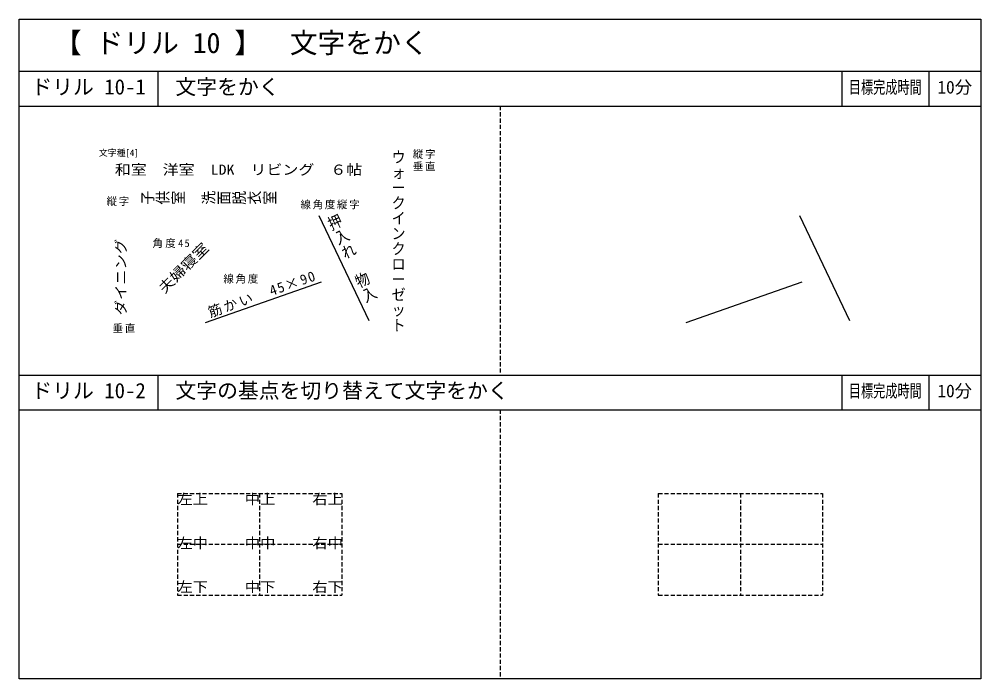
# Model space of a CAD drawing. Units: millimetres, scale not verified. Extents: x -13850 to 13850, y -9500 to 9500.
import ezdxf
from ezdxf.enums import TextEntityAlignment as Align

# ---------------------------------------------------------------- set-up
doc = ezdxf.new("R2010")
doc.units = ezdxf.units.MM
doc.header["$LTSCALE"] = 100
doc.linetypes.add('DASHED1', pattern=[1.8, 1.2, -0.6])
for name, color, linetype in [('D-0', 7, 'Continuous'), ('E-0', 7, 'DASHED1'), ('F-0', 7, 'Continuous')]:
    doc.layers.add(name, color=color, linetype=linetype)
doc.styles.add('@ＭＳ ゴシック', font='')
doc.styles.add('ＭＳ ゴシック', font='')
doc.styles.get('@ＭＳ ゴシック').set_extended_font_data('@MS Gothic')
doc.styles.get('ＭＳ ゴシック').set_extended_font_data('MS Gothic')

msp = doc.modelspace()

# ---------------------------------------------------------------- linework, layer by layer
at = {"layer": 'E-0', "color": 4, "linetype": 'Continuous'}
for p, q in [((-5219, 3841.8), (-3780.8, 817.2)), ((8631, 3841.8), (10069.2, 817.2)), ((-8485, 760.5), (-5140.8, 1936.1)), ((5365, 760.5), (8709.2, 1936.1))]:
    msp.add_line(p, q, dxfattribs=at)
at = {"layer": 'E-0', "color": 4}
for p, q in [((-6925, -4161), (-6925, -7089)), ((6925, -4161), (6925, -7089)), ((-9292.6, -5625), (-4557.4, -5625)), ((4557.4, -5625), (9292.6, -5625))]:
    msp.add_line(p, q, dxfattribs=at)
for points in [[(-9292.6, -4161), (-9292.6, -7089), (-4557.4, -7089)], [(-9292.6, -4161), (-4557.4, -4161), (-4557.4, -7089)], [(4557.4, -4161), (4557.4, -7089), (9292.6, -7089)], [(4557.4, -4161), (9292.6, -4161), (9292.6, -7089)]]:
    msp.add_lwpolyline(points, dxfattribs=at)
at = {"layer": 'F-0', "color": 6}
for p, q in [((-13850, 9500), (13850, 9500)), ((-13850, -9500), (-13850, 9500)), ((-13850, 8000), (13850, 8000))]:
    msp.add_line(p, q, dxfattribs=at)
at = {"layer": 'F-0'}
for p, q in [((-9850, 7000), (-9850, 8000)), ((9850, 8000), (9850, 7000)), ((12350, 8000), (12350, 7000)), ((-13850, 7000), (13850, 7000)), ((-13850, -750), (13850, -750)), ((-9850, -1750), (-9850, -750)), ((9850, -750), (9850, -1750)), ((12350, -750), (12350, -1750)), ((-13850, -1750), (13850, -1750))]:
    msp.add_line(p, q, dxfattribs=at)
at = {"layer": 'F-0', "linetype": 'DASHED1'}
for p, q in [((0, 7000), (0, -750)), ((0, -1750), (0, -9500))]:
    msp.add_line(p, q, dxfattribs=at)
at = {"layer": 'F-0', "color": 6}
msp.add_lwpolyline([(13850, 9500), (13850, -9500), (-13850, -9500)], dxfattribs=at)

# ---------------------------------------------------------------- texts
at = {"layer": 'D-0', "color": 4, "style": 'ＭＳ ゴシック'}
msp.add_text('文字種[4]', height=183.3, dxfattribs=at).set_placement((-11557.6, 5505.3), align=Align.BOTTOM_LEFT)
at = {"layer": 'D-0', "char_height": 219.9, "attachment_point": 7, "style": 'ＭＳ ゴシック'}
for s, insert in [('\\T1.17;縦字', (-2511, 5479.7)), ('\\T1.17;垂直', (-2511, 5125.8)), ('\\T1.17;縦字', (-11333.9, 4121.4)), ('\\T1.17;線角度縦字', (-5746.8, 4024.4)), ('\\T1.23;角度45', (-10009.9, 2911.6)), ('\\T1.17;線角度', (-7968.6, 1884.7)), ('\\T1.17;垂直', (-11157, 463.3))]:
    msp.add_mtext(s, dxfattribs=dict(at, insert=insert))
at = {"layer": 'E-0'}
for s, rotation, style, width, p in [('ウォークインクローゼット', 270, '@ＭＳ ゴシック', 1.1, (-3161.6, 5753.6)), ('押入れ\u3000物入', 295.43, '@ＭＳ ゴシック', 1.15, (-5070.6, 3761.9)), ('ダイニング', 90, 'ＭＳ ゴシック', 1.1, (-10686.1, 971.2)), ('夫婦寝室', 45, 'ＭＳ ゴシック', 1.15, (-9601.8, 1519.1))]:
    msp.add_text(s, height=293.3, rotation=rotation, dxfattribs=dict(at, style=style, width=width)).set_placement(p, align=Align.BOTTOM_LEFT)
for s, style, width, p in [('和室\u3000洋室\u3000LDK\u3000リビング\u3000６帖', 'ＭＳ ゴシック', 1.15, (-11097, 4931.8)), ('子供室\u3000洗面脱衣室', '@ＭＳ ゴシック', 1.1, (-10378, 4118.6)), ('左上', 'ＭＳ ゴシック', 1.1, (-9292.6, -4561)), ('中上', 'ＭＳ ゴシック', 1.1, (-7350, -4561)), ('右上', 'ＭＳ ゴシック', 1.1, (-5407.4, -4561)), ('左中', 'ＭＳ ゴシック', 1.1, (-9292.6, -5825)), ('中中', 'ＭＳ ゴシック', 1.1, (-7350, -5825)), ('右中', 'ＭＳ ゴシック', 1.1, (-5407.4, -5825)), ('左下', 'ＭＳ ゴシック', 1.1, (-9292.6, -7089)), ('中下', 'ＭＳ ゴシック', 1.1, (-7350, -7089)), ('右下', 'ＭＳ ゴシック', 1.1, (-5407.4, -7089))]:
    msp.add_text(s, height=293.3, dxfattribs=dict(at, style=style, width=width)).set_placement(p, align=Align.BOTTOM_LEFT)
at = {"layer": 'E-0', "insert": (-8336.6, 874.6), "char_height": 293.3, "attachment_point": 7, "rotation": 19.368, "style": 'ＭＳ ゴシック'}
msp.add_mtext('\\T1.17;筋かい\u300045×90', dxfattribs=at)
at = {"layer": 'F-0', "style": 'ＭＳ ゴシック'}
for s, height, p in [('【 ドリル 10 】\u3000文字をかく', 586.5, (-12850, 8350)), ('ドリル 10-1', 439.9, (-13500, 7200)), ('文字をかく', 439.9, (-9350, 7200)), ('10分', 366.6, (12600, 7250)), ('ドリル 10-2', 439.9, (-13500, -1550)), ('文字の基点を切り替えて文字をかく', 439.9, (-9350, -1550)), ('10分', 366.6, (12600, -1500))]:
    msp.add_text(s, height=height, dxfattribs=at).set_placement(p, align=Align.BOTTOM_LEFT)
at = {"layer": 'F-0', "style": 'ＭＳ ゴシック', "width": 0.7}
for p in [(10050, 7250), (10050, -1500)]:
    msp.add_text('目標完成時間', height=366.6, dxfattribs=at).set_placement(p, align=Align.BOTTOM_LEFT)

doc.saveas('drawing.dxf')
